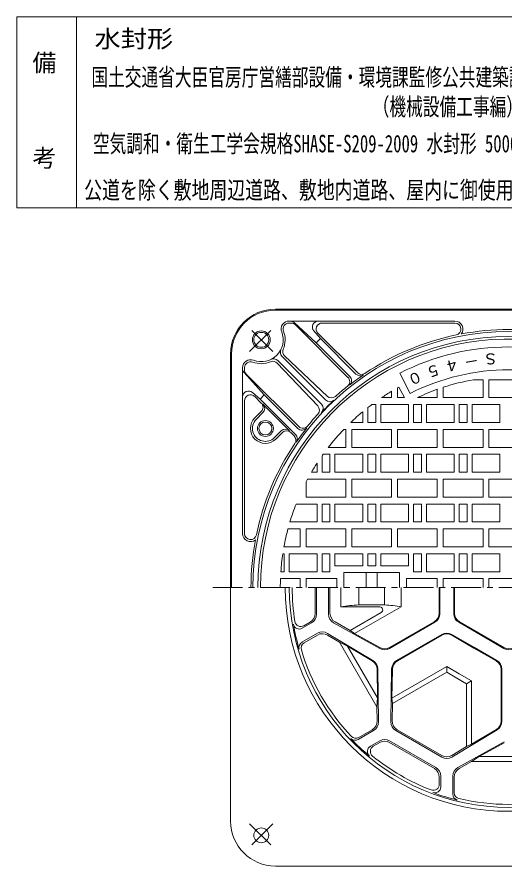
# Model space of a CAD drawing. Units: millimetres, scale not verified. Extents: x -589 to 461, y -801 to 845.
# Drawn here: x -589 to -99, y -9 to 845 of the extents above; entities that cross this region are included whole.
import ezdxf
from ezdxf.enums import TextEntityAlignment as Align

# ---------------------------------------------------------------- set-up
doc = ezdxf.new("R2010")
doc.units = ezdxf.units.MM
doc.header["$LTSCALE"] = 6
doc.linetypes.add('CHAIN1', pattern=[8, 5, -1, 1, -1])
for name, color, linetype, lineweight in [('1-1_1-1ﾚｲﾔ', 2, 'Continuous', 18), ('1-2_1-2ﾚｲﾔ', 3, 'Continuous', 18), ('F-0_F-0ﾚｲﾔ', 7, 'Continuous', 18)]:
    doc.layers.add(name, color=color, linetype=linetype, lineweight=lineweight)
doc.layers.add('F-4_F-4ﾚｲﾔ', color=2, linetype='Continuous')
doc.styles.add('ＭＳ ゴシック', font='')
doc.styles.get('ＭＳ ゴシック').set_extended_font_data('MS Gothic')

msp = doc.modelspace()

# ---------------------------------------------------------------- linework, layer by layer
at = {"layer": '1-1_1-1ﾚｲﾔ'}
for p, q in [((141.027, 550.819), (-328.973, 550.819)), ((141.027, 549.819), (-328.973, 549.819)), ((-148.193, 538.819), (-315.149, 538.819)), ((-312.961, 536.819), (-315.149, 536.819)), ((-310.195, 537.265), (-287.736, 516.907)), ((-308.718, 535.062), (-255.904, 482.247)), ((-281.848, 536.819), (-148.193, 536.819)), ((-290.229, 528.876), (-283.493, 521.15)), ((-283.493, 521.15), (-287.736, 516.907)), ((-286.09, 526.576), (-246.461, 486.946)), ((-283.493, 521.15), (-247.812, 485.468)), ((-253.998, 483.169), (-287.736, 516.907)), ((-373.973, 35.819), (-373.973, 505.819)), ((-372.973, 505.819), (-372.973, 270.819)), ((-319.649, 503.814), (-276.599, 463.12)), ((-326.968, 496.495), (-286.275, 453.444)), ((-282.637, 455.241), (-326.489, 499.092)), ((-278.395, 459.483), (-322.246, 503.335)), ((-361.973, 325.039), (-361.973, 491.995)), ((-360.418, 487.041), (-340.062, 464.582)), ((-359.973, 489.807), (-359.973, 491.995)), ((-358.216, 485.564), (-305.402, 432.75)), ((-352.03, 467.075), (-344.304, 460.339)), ((-343.142, 456.348), (-349.73, 462.936)), ((-344.304, 460.339), (-340.062, 464.582)), ((-306.324, 430.844), (-340.062, 464.582)), ((-359.973, 458.694), (-359.973, 325.039)), ((-344.304, 460.339), (-308.623, 424.657)), ((-341.445, 455.217), (-314.575, 428.347)), ((-343.142, 447.863), (-349.58, 441.426)), ((-341.445, 446.732), (-348.165, 440.011)), ((-323.06, 428.347), (-329.78, 421.627)), ((-321.929, 426.65), (-328.366, 420.212)), ((-313.444, 426.65), (-310.101, 423.307)), ((-328.973, -9.181), (141.027, -9.181))]:
    msp.add_line(p, q, dxfattribs=at)
at = {"layer": '1-1_1-1ﾚｲﾔ', "linetype": 'CHAIN1'}
for p, q in [((-331.397, 508.243), (-354.833, 531.679)), ((-354.833, 508.243), (-331.397, 531.679)), ((-331.397, 33.395), (-354.833, 9.959)), ((-354.833, 33.395), (-331.397, 9.959))]:
    msp.add_line(p, q, dxfattribs=at)
at = {"layer": '1-1_1-1ﾚｲﾔ'}
for centre, radius in [((-343.115, 519.961), 9), ((-343.115, 519.961), 7.5), ((-338.973, 430.819), 8), ((-338.973, 430.819), 6.5), ((-343.115, 21.677), 7.5)]:
    msp.add_circle(centre, radius, dxfattribs=at)
for centre, radius, start, end in [((-328.973, 505.819), 45, 90, 180), ((-328.973, 505.819), 44, 90, 180), ((-315.149, 530.819), 8, 90, 201.21992), ((-314.225, 532.819), 6, 47.80937, 90), ((-285.707, 532.819), 6, 90, 221.08658), ((-148.193, 530.819), 8, 321.60887, 90), ((-315.149, 530.819), 6, 90, 201.21992), ((-312.961, 530.819), 6, 45.00201, 90), ((-281.848, 530.819), 6, 90, 224.99899), ((-148.193, 530.819), 6, 281.78011, 90), ((-93.973, 270.818), 259.5, 79.35173, 100.64807), ((-93.973, 270.819), 257.5, 0, 180), ((-343.115, 519.961), 22, 248.78145, 21.21855), ((-93.973, 270.819), 252.5, 0, 180), ((-343.115, 519.961), 24, 336.86516, 21.21783), ((-93.973, 270.818), 259.593, 101.77948, 123.92908), ((-318.003, 507.577), 6, 153.74854, 224.99799), ((-315.528, 508.174), 6, 156.86478, 226.61215), ((-353.973, 491.995), 8, 68.78008, 180), ((-353.973, 491.995), 6, 68.78008, 180), ((-343.115, 519.961), 24, 248.78217, 293.13484), ((-331.328, 492.374), 6, 43.38785, 113.13522), ((-330.731, 494.849), 6, 45.00201, 116.25146), ((-355.973, 491.071), 6, 180, 222.19063), ((-353.973, 489.807), 6, 180, 224.99799), ((-242.218, 491.189), 6, 224.99899, 303.92863), ((-260.147, 478.005), 6, 308.73074, 45), ((-93.973, 270.818), 259.128, 124.3495, 128.28526), ((-258.241, 478.927), 6, 308.28606, 45), ((-243.569, 489.711), 6, 224.99899, 304.34988), ((-93.973, 270.818), 259.593, 128.73134, 132.229), ((-355.973, 462.553), 6, 48.91342, 180), ((-353.973, 458.694), 6, 45.00101, 180), ((-272.477, 467.481), 6, 226.61215, 312.22968), ((-347.385, 452.106), 6, 314.99899, 45), ((-345.688, 450.974), 6, 315.00101, 45.00101), ((-290.635, 449.323), 6, 317.77032, 43.38785), ((-286.88, 450.998), 6, 316.95453, 45.00101), ((-93.973, 270.819), 257.965, 133.04616, 136.95389), ((-274.152, 463.726), 6, 224.99899, 313.04547), ((-93.973, 270.819), 259.593, 137.77094, 141.2686), ((-338.973, 430.819), 15, 135, 315), ((-338.973, 430.819), 13, 135, 315.00046), ((-318.818, 424.104), 6, 45.00101, 135), ((-317.686, 422.407), 6, 45.00101, 135), ((-93.973, 270.819), 259.128, 141.71468, 145.65044), ((-302.081, 435.086), 6, 225, 321.71394), ((-301.159, 436.993), 6, 225, 321.26926), ((-314.343, 419.064), 6, 326.07137, 45.00101), ((-312.865, 420.415), 6, 325.65012, 45.00101), ((-93.973, 270.819), 259.593, 146.07086, 168.22046), ((-353.973, 325.039), 8, 180, 308.39113), ((-353.973, 325.039), 6, 180, 348.21989), ((-93.973, 270.819), 259.5, 169.35187, 180), ((-93.973, 270.819), 225, 180, 0), ((-328.973, 35.819), 45, 180, 270)]:
    msp.add_arc(centre, radius, start, end, dxfattribs=at)
at = {"layer": '1-2_1-2ﾚｲﾔ'}
for p, q in [((-193.397, 465.949), (-203.839, 486.442)), ((-129.512, 479.818), (-119.973, 479.818)), ((-119.973, 479.818), (-119.973, 461.818)), ((-113.973, 479.818), (-113.973, 461.818)), ((-113.973, 479.818), (-73.973, 479.818)), ((-205.973, 471.706), (-205.973, 461.818)), ((-199.149, 461.818), (-204.58, 472.477)), ((-165.973, 470.218), (-165.973, 461.818)), ((-159.973, 472.283), (-159.973, 461.818)), ((-222.11, 461.818), (-211.973, 461.818)), ((-211.973, 468.242), (-211.973, 461.818)), ((-205.973, 461.818), (-199.149, 461.818)), ((-185.968, 461.818), (-165.973, 461.818)), ((-159.973, 461.818), (-119.973, 461.818)), ((-113.973, 461.818), (-73.973, 461.818)), ((-231.973, 454.819), (-227.973, 454.819)), ((-227.973, 454.819), (-227.973, 436.819)), ((-222.973, 454.819), (-194.973, 454.819)), ((-222.973, 454.819), (-222.973, 436.819)), ((-194.973, 454.819), (-194.973, 436.819)), ((-189.973, 454.819), (-189.973, 436.819)), ((-176.973, 454.819), (-148.973, 454.819)), ((-176.973, 454.819), (-176.973, 436.819)), ((-148.973, 454.819), (-148.973, 436.819)), ((-143.973, 454.819), (-143.973, 436.819)), ((-130.973, 454.819), (-102.973, 454.819)), ((-130.973, 454.819), (-130.973, 436.819)), ((-102.973, 454.819), (-102.973, 436.819)), ((-240.973, 447.711), (-240.973, 436.819)), ((-235.973, 451.749), (-235.973, 436.819)), ((-253.171, 436.819), (-240.973, 436.819)), ((-235.973, 436.819), (-227.973, 436.819)), ((-222.973, 436.819), (-194.973, 436.819)), ((-189.973, 436.819), (-181.973, 436.819)), ((-176.973, 436.819), (-148.973, 436.819)), ((-143.973, 436.819), (-135.973, 436.819)), ((-130.973, 436.819), (-102.973, 436.819)), ((-260.163, 429.819), (-257.973, 429.819)), ((-257.973, 429.819), (-257.973, 411.819)), ((-251.973, 429.819), (-251.973, 411.819)), ((-205.973, 429.819), (-205.973, 411.819)), ((-159.973, 429.819), (-159.973, 411.819)), ((-113.973, 429.819), (-113.973, 411.819)), ((-113.973, 429.819), (-73.973, 429.819)), ((-275.684, 411.819), (-257.973, 411.819)), ((-251.973, 411.819), (-211.973, 411.819)), ((-205.973, 411.819), (-165.973, 411.819)), ((-159.973, 411.819), (-119.973, 411.819)), ((-113.973, 411.819), (-73.973, 411.819)), ((-281.973, 403.318), (-281.973, 386.819)), ((-280.906, 404.819), (-273.973, 404.819)), ((-273.973, 404.819), (-273.973, 386.819)), ((-268.973, 404.819), (-240.973, 404.819)), ((-268.973, 404.819), (-268.973, 386.819)), ((-240.973, 404.819), (-240.973, 386.819)), ((-235.973, 404.819), (-235.973, 386.819)), ((-222.973, 404.819), (-194.973, 404.819)), ((-222.973, 404.819), (-222.973, 386.819)), ((-194.973, 404.819), (-194.973, 386.819)), ((-189.973, 404.819), (-189.973, 386.819)), ((-176.973, 404.819), (-148.973, 404.819)), ((-176.973, 404.819), (-176.973, 386.819)), ((-148.973, 404.819), (-148.973, 386.819)), ((-143.973, 404.819), (-143.973, 386.819)), ((-130.973, 404.819), (-102.973, 404.819)), ((-130.973, 404.819), (-130.973, 386.819)), ((-102.973, 404.819), (-102.973, 386.819)), ((-286.973, 395.923), (-286.973, 386.819)), ((-292.578, 386.819), (-286.973, 386.819)), ((-281.973, 386.819), (-273.973, 386.819)), ((-268.973, 386.819), (-240.973, 386.819)), ((-235.973, 386.819), (-227.973, 386.819)), ((-222.973, 386.819), (-194.973, 386.819)), ((-189.973, 386.819), (-181.973, 386.819)), ((-176.973, 386.819), (-148.973, 386.819)), ((-143.973, 386.819), (-135.973, 386.819)), ((-130.973, 386.819), (-102.973, 386.819)), ((-297.973, 377.045), (-297.973, 361.819)), ((-296.505, 379.819), (-257.973, 379.819)), ((-257.973, 379.819), (-257.973, 361.819)), ((-251.973, 379.819), (-251.973, 361.819)), ((-205.973, 379.819), (-205.973, 361.819)), ((-159.973, 379.819), (-159.973, 361.819)), ((-113.973, 379.819), (-113.973, 361.819)), ((-113.973, 379.819), (-73.973, 379.819)), ((-297.973, 361.819), (-257.973, 361.819)), ((-251.973, 361.819), (-211.973, 361.819)), ((-205.973, 361.819), (-165.973, 361.819)), ((-159.973, 361.819), (-119.973, 361.819)), ((-113.973, 361.819), (-73.973, 361.819)), ((-308.085, 354.818), (-286.973, 354.818)), ((-286.973, 354.818), (-286.973, 336.819)), ((-281.973, 354.818), (-281.973, 336.819)), ((-268.973, 354.818), (-240.973, 354.818)), ((-268.973, 354.818), (-268.973, 336.819)), ((-240.973, 354.818), (-240.973, 336.819)), ((-235.973, 354.818), (-235.973, 336.819)), ((-222.973, 354.818), (-194.973, 354.818)), ((-222.973, 354.818), (-222.973, 336.819)), ((-194.973, 354.818), (-194.973, 336.819)), ((-189.973, 354.818), (-189.973, 336.819)), ((-176.973, 354.818), (-148.973, 354.818)), ((-176.973, 354.818), (-176.973, 336.819)), ((-148.973, 354.818), (-148.973, 336.819)), ((-143.973, 354.818), (-143.973, 336.819)), ((-130.973, 354.818), (-102.973, 354.818)), ((-130.973, 354.818), (-130.973, 336.819)), ((-102.973, 354.818), (-102.973, 336.819)), ((-314.3, 336.819), (-286.973, 336.819)), ((-281.973, 336.819), (-273.973, 336.819)), ((-268.973, 336.819), (-240.973, 336.819)), ((-235.973, 336.819), (-227.973, 336.819)), ((-222.973, 336.819), (-194.973, 336.819)), ((-189.973, 336.819), (-181.973, 336.819)), ((-176.973, 336.819), (-148.973, 336.819)), ((-143.973, 336.819), (-135.973, 336.819)), ((-130.973, 336.819), (-102.973, 336.819)), ((-316.277, 329.819), (-303.973, 329.819)), ((-303.973, 329.819), (-303.973, 311.819)), ((-297.973, 329.819), (-297.973, 311.819)), ((-251.973, 329.819), (-251.973, 311.819)), ((-205.973, 329.819), (-205.973, 311.819)), ((-159.973, 329.819), (-159.973, 311.819)), ((-113.973, 329.819), (-113.973, 311.819)), ((-113.973, 329.819), (-73.973, 329.819)), ((-320.289, 311.819), (-303.973, 311.819)), ((-297.973, 311.819), (-257.973, 311.819)), ((-251.973, 311.819), (-211.973, 311.819)), ((-205.973, 311.819), (-165.973, 311.819)), ((-159.973, 311.819), (-119.973, 311.819)), ((-113.973, 311.819), (-73.973, 311.819)), ((-321.446, 304.819), (-319.973, 304.819)), ((-319.973, 304.819), (-319.973, 286.819)), ((-314.973, 304.819), (-286.973, 304.819)), ((-314.973, 304.819), (-314.973, 286.819)), ((-286.973, 304.819), (-286.973, 286.819)), ((-281.973, 304.819), (-281.973, 286.819)), ((-268.973, 304.819), (-240.973, 304.819)), ((-268.973, 304.819), (-268.973, 292.819)), ((-240.973, 304.819), (-240.973, 292.819)), ((-235.973, 304.819), (-227.973, 304.819)), ((-235.973, 304.819), (-235.973, 292.819)), ((-227.973, 304.819), (-227.973, 292.819)), ((-222.973, 304.819), (-194.973, 304.819)), ((-222.973, 304.819), (-222.973, 292.819)), ((-194.973, 304.819), (-194.973, 292.819)), ((-189.973, 304.819), (-189.973, 286.819)), ((-176.973, 304.819), (-148.973, 304.819)), ((-176.973, 304.819), (-176.973, 286.819)), ((-148.973, 304.819), (-148.973, 286.819)), ((-143.973, 304.819), (-143.973, 286.819)), ((-130.973, 304.819), (-102.973, 304.819)), ((-130.973, 304.819), (-130.973, 286.819)), ((-102.973, 304.819), (-102.973, 286.819)), ((-240.973, 292.819), (-268.973, 292.819)), ((-227.973, 292.819), (-235.973, 292.819)), ((-194.973, 292.819), (-222.973, 292.819)), ((-323.416, 286.819), (-319.973, 286.819)), ((-314.973, 286.819), (-286.973, 286.819)), ((-281.973, 286.819), (-273.973, 286.819)), ((-203.973, 285.819), (-259.973, 285.819)), ((-259.973, 285.819), (-259.973, 270.819)), ((-237.473, 285.819), (-237.473, 270.819)), ((-226.473, 285.819), (-226.473, 270.819)), ((-203.973, 285.819), (-203.973, 270.819)), ((-189.973, 286.819), (-181.973, 286.819)), ((-176.973, 286.819), (-148.973, 286.819)), ((-143.973, 286.819), (-135.973, 286.819)), ((-130.973, 286.819), (-102.973, 286.819)), ((-323.797, 279.819), (-303.973, 279.819)), ((-303.973, 279.819), (-303.973, 270.819)), ((-297.973, 279.819), (-266.973, 279.819)), ((-297.973, 279.819), (-297.973, 270.819)), ((-266.973, 279.819), (-266.973, 270.819)), ((-196.973, 279.819), (-165.973, 279.819)), ((-196.973, 279.819), (-196.973, 270.819)), ((-165.973, 279.819), (-165.973, 270.819)), ((-159.973, 279.819), (-119.973, 279.819)), ((-159.973, 279.819), (-159.973, 270.819)), ((-119.973, 279.819), (-119.973, 270.819)), ((-113.973, 279.819), (-73.973, 279.819)), ((-113.973, 279.819), (-113.973, 270.819)), ((-288.973, 244.838), (-288.973, 270.819)), ((-287.473, 243.972), (-287.473, 270.819)), ((-275.473, 244.088), (-275.473, 270.819)), ((-273.973, 244.971), (-273.973, 270.819)), ((-262.973, 270.819), (-262.973, 251.319)), ((-244.973, 270.819), (-244.973, 253.319)), ((-218.973, 270.819), (-218.973, 253.319)), ((-202.33, 251.56), (-202.33, 270.819)), ((-164.223, 244.982), (-164.223, 270.819)), ((-163.473, 244.549), (-163.473, 270.819)), ((-149.473, 244.549), (-149.473, 270.819)), ((-148.723, 244.982), (-148.723, 270.819)), ((-223.944, 251.319), (-262.973, 251.319)), ((-202.33, 251.56), (-249.21, 224.494)), ((-244.973, 253.319), (-218.973, 253.319)), ((-222.444, 245.721), (-253.554, 227.76)), ((-301.837, 229.906), (-292.473, 235.312)), ((-293.973, 236.178), (-300.367, 232.486)), ((-223.801, 209.547), (-270.322, 235.343)), ((-253.554, 227.76), (-268.822, 236.226)), ((-169.223, 236.322), (-213.959, 210.494)), ((-213.952, 209.632), (-168.473, 235.889)), ((-98.973, 209.62), (-144.473, 235.889)), ((-98.973, 210.486), (-143.723, 236.322)), ((-286.561, 224.869), (-302.2, 215.839)), ((-286.574, 223.129), (-300.099, 215.32)), ((-264.264, 215.771), (-276.443, 223.052)), ((-230.739, 197.478), (-276.43, 224.792)), ((-253.554, 227.76), (-249.211, 224.494)), ((-223.808, 210.409), (-249.211, 224.494)), ((-206.951, 197.508), (-161.473, 223.765)), ((-161.473, 222.899), (-206.209, 197.07)), ((-151.473, 223.765), (-128.723, 210.63)), ((-151.473, 222.899), (-129.098, 209.981)), ((-264.264, 215.771), (-256.218, 211.835)), ((-264.264, 215.771), (-226.791, 150.867)), ((-256.218, 211.835), (-226.177, 159.802)), ((-231.482, 197.049), (-256.218, 211.835)), ((-106.723, 197.063), (-129.098, 209.981)), ((-105.973, 197.495), (-128.723, 210.63)), ((-226.615, 188.617), (-226.177, 159.802)), ((-225.871, 189.047), (-225.062, 135.82)), ((-212.871, 135.834), (-211.95, 189.021)), ((-156.473, 191.433), (-211.71, 159.542)), ((-211.207, 188.583), (-211.71, 159.542)), ((-156.473, 191.433), (-143.973, 184.216)), ((-156.473, 191.433), (-156.473, 185.66)), ((-101.723, 188.402), (-101.723, 136.746)), ((-100.973, 136.321), (-100.973, 188.835)), ((-156.473, 185.66), (-211.054, 154.147)), ((-156.473, 185.66), (-146.473, 179.886)), ((-136.473, 174.113), (-146.473, 179.886)), ((-131.473, 177), (-143.973, 184.216)), ((-136.473, 174.113), (-131.473, 177)), ((-136.473, 174.113), (-136.473, 111.088)), ((-131.473, 177), (-131.473, 113.217)), ((-226.791, 150.866), (-226.177, 159.802)), ((-211.054, 154.147), (-211.71, 159.542)), ((-211.356, 136.691), (-211.054, 154.147)), ((-226.575, 136.678), (-226.791, 150.866)), ((-230.061, 127.008), (-245.7, 117.979)), ((-231.574, 127.866), (-245.099, 120.058)), ((-207.873, 127.001), (-161.574, 100.27)), ((-206.358, 127.858), (-161.589, 102.011)), ((-151.424, 100.358), (-105.824, 127.749)), ((-233.337, 111.26), (-223.973, 116.666)), ((-223.973, 114.934), (-230.367, 111.242)), ((-214.723, 115.367), (-168.223, 88.521)), ((-213.973, 116.666), (-167.473, 89.82)), ((-151.439, 102.099), (-136.473, 111.088)), ((-98.841, 115.706), (-145.341, 89.793)), ((-98.841, 114.847), (-124.015, 100.819)), ((-143.841, 88.912), (-131.446, 95.819)), ((-131.446, 95.819), (-124.015, 100.819)), ((-56.5, 95.819), (-131.446, 95.819)), ((-63.932, 100.819), (-124.014, 100.819)), ((-163.973, 80.293), (-163.973, 72.91)), ((-162.473, 70.347), (-162.473, 81.159)), ((-150.473, 81.058), (-150.473, 62.999)), ((-148.973, 80.176), (-148.973, 64.559))]:
    msp.add_line(p, q, dxfattribs=at)
at = {"layer": '1-2_1-2ﾚｲﾔ', "linetype": 'CHAIN1'}
msp.add_line((-391.973, 270.819), (204.027, 270.819), dxfattribs=at)
at = {"layer": '1-2_1-2ﾚｲﾔ'}
for points in [[(-189.973, 454.819), (-181.973, 454.819), (-181.973, 436.819)], [(-143.973, 454.819), (-135.973, 454.819), (-135.973, 436.819)], [(-251.973, 429.819), (-211.973, 429.819), (-211.973, 411.819)], [(-205.973, 429.819), (-165.973, 429.819), (-165.973, 411.819)], [(-159.973, 429.819), (-119.973, 429.819), (-119.973, 411.819)], [(-235.973, 404.819), (-227.973, 404.819), (-227.973, 386.819)], [(-189.973, 404.819), (-181.973, 404.819), (-181.973, 386.819)], [(-143.973, 404.819), (-135.973, 404.819), (-135.973, 386.819)], [(-251.973, 379.819), (-211.973, 379.819), (-211.973, 361.819)], [(-205.973, 379.819), (-165.973, 379.819), (-165.973, 361.819)], [(-159.973, 379.819), (-119.973, 379.819), (-119.973, 361.819)], [(-281.973, 354.818), (-273.973, 354.818), (-273.973, 336.819)], [(-235.973, 354.818), (-227.973, 354.818), (-227.973, 336.819)], [(-189.973, 354.818), (-181.973, 354.818), (-181.973, 336.819)], [(-143.973, 354.818), (-135.973, 354.818), (-135.973, 336.819)], [(-297.973, 329.819), (-257.973, 329.819), (-257.973, 311.819)], [(-251.973, 329.819), (-211.973, 329.819), (-211.973, 311.819)], [(-205.973, 329.819), (-165.973, 329.819), (-165.973, 311.819)], [(-159.973, 329.819), (-119.973, 329.819), (-119.973, 311.819)], [(-281.973, 304.819), (-273.973, 304.819), (-273.973, 286.819)], [(-189.973, 304.819), (-181.973, 304.819), (-181.973, 286.819)], [(-143.973, 304.819), (-135.973, 304.819), (-135.973, 286.819)], [(-136.473, 111.088), (-131.473, 113.217), (-106.574, 128.173)]]:
    msp.add_lwpolyline(points, dxfattribs=at)
for centre, radius, start, end in [((-93.973, 270.819), 250, 2.24255, 180), ((-93.973, 270.819), 242, 63, 117.00002), ((-93.973, 270.819), 219, 63, 117.00002), ((-93.973, 270.819), 212, 99.65041, 108.13882), ((-93.973, 270.819), 230, 118.74406, 119.14073), ((-93.973, 270.819), 212, 109.85387, 115.71767), ((-93.973, 270.819), 230, 120.86674, 123.85658), ((-93.973, 270.819), 230, 126.8699, 128.12589), ((-93.973, 270.819), 230, 129.72701, 133.80174), ((-93.973, 270.819), 230, 136.26656, 142.19009), ((-93.973, 270.819), 230, 144.36575, 144.82448), ((-93.973, 270.819), 230, 147.04839, 149.71191), ((-93.973, 270.819), 230, 151.71141, 152.49323), ((-93.973, 270.819), 230, 158.57904, 163.32417), ((-93.973, 270.819), 230, 165.13623, 169.73152), ((-93.973, 270.819), 230, 171.49904, 176.01097), ((-93.973, 270.819), 230, 177.75742, 180), ((-93.973, 270.819), 221, 180, 0), ((-93.973, 270.819), 218, 180, 188.99249), ((-239.892, 125.586), 127.834, 92.27812, 100.40228), ((-223.944, 248.319), 3, 300.00169, 90), ((-224.054, 125.586), 127.834, 80.21536, 87.72188), ((-298.973, 244.838), 10, 300.00038, 0), ((-297.473, 243.972), 10, 299.9996, 359.99936), ((-265.473, 244.088), 10, 179.99986, 240.9917), ((-263.973, 244.971), 10, 180, 240.99184), ((-174.223, 244.982), 10, 300.00038, 0), ((-173.473, 244.549), 10, 300.00038, 0), ((-139.473, 244.549), 10, 180, 239.99962), ((-138.723, 244.982), 10, 180, 239.99962), ((-304.837, 235.102), 6, 189.61369, 299.99982), ((-93.973, 270.819), 219.868, 189.6138, 196.34192), ((-303.367, 237.682), 6, 188.99251, 299.99957), ((-281.574, 214.469), 10, 59.12947, 119.99988), ((-281.561, 216.208), 10, 59.12906, 119.9991), ((-156.473, 215.105), 10, 59.99977, 119.99939), ((-156.473, 214.239), 10, 59.99977, 119.99939), ((-299.2, 210.643), 6, 118.32079, 196.34204), ((-297.099, 210.124), 6, 120.0004, 197.94786), ((-93.973, 270.819), 218, 196.67238, 223.36372), ((-218.959, 219.154), 10, 240.99246, 299.99974), ((-218.952, 218.293), 10, 240.99246, 299.99974), ((-93.973, 219.146), 10, 240.00012, 299.99988), ((-93.973, 218.28), 10, 240.00012, 299.99988), ((-236.613, 188.465), 10, 0.87013, 59.12962), ((-235.87, 188.895), 10, 0.87013, 59.12962), ((-201.951, 188.848), 10, 120.00003, 179.00731), ((-201.209, 188.41), 10, 120.00003, 179.00731), ((-111.723, 188.402), 10, 0.00064, 60.00026), ((-110.973, 188.835), 10, 0.00064, 60.00026), ((-236.574, 136.526), 10, 299.9996, 0.87001), ((-201.358, 136.518), 10, 179.00778, 239.99962), ((-111.723, 136.746), 10, 300.99272, 0), ((-235.061, 135.668), 10, 300.00095, 0.87099), ((-202.872, 135.661), 10, 179.00778, 239.99962), ((-110.973, 136.321), 10, 300.99272, 0), ((-248.099, 125.254), 6, 222.05174, 299.99921), ((-248.7, 123.175), 6, 223.65756, 301.67882), ((-93.973, 270.819), 219.868, 223.65807, 230.38618), ((-230.337, 106.064), 6, 119.99979, 230.38591), ((-227.367, 106.046), 6, 120.00003, 231.0071), ((-218.973, 108.006), 10, 60.00069, 120.00044), ((-218.973, 106.274), 10, 59.99948, 119.9991), ((-93.973, 270.819), 218, 231.00751, 248.99248), ((-156.589, 110.671), 10, 240.00012, 300.99223), ((-156.574, 108.93), 10, 240.00012, 300.99196), ((-173.973, 80.293), 10, 0.00064, 60.00026), ((-172.473, 81.159), 10, 359.99986, 59.99962), ((-140.473, 81.058), 10, 119.12932, 179.99936), ((-138.973, 80.176), 10, 119.12973, 180.00014), ((-169.973, 72.91), 6, 248.99294, 0), ((-168.473, 70.347), 6, 249.61412, 0.00024), ((-93.973, 270.819), 219.868, 249.61382, 256.34193), ((-144.473, 62.999), 6, 178.32121, 256.34247), ((-142.973, 64.559), 6, 180.00082, 257.94829), ((-93.973, 270.819), 218, 256.67236, 283.32764)]:
    msp.add_arc(centre, radius, start, end, dxfattribs=at)
at = {"layer": 'F-0_F-0ﾚｲﾔ'}
for p, q in [((461.027, 844.622), (-588.973, 844.622)), ((-588.973, 652.622), (-588.973, 844.622)), ((-528.973, 652.622), (-528.973, 844.622)), ((461.027, 652.622), (-588.973, 652.622))]:
    msp.add_line(p, q, dxfattribs=at)

# ---------------------------------------------------------------- texts
at = {"layer": '1-2_1-2ﾚｲﾔ', "color": 4, "style": 'ＭＳ ゴシック'}
for s, rotation, p in [('Ｓ', 184.91, (-105.501, 510.211)), ('４', 194.728, (-146.154, 504.738)), ('－', 189.819, (-125.945, 508.346)), ('０', 204.545, (-185.278, 492.414)), ('５', 199.637, (-165.981, 499.415))]:
    msp.add_text(s, height=11, rotation=rotation, dxfattribs=at).set_placement(p, align=Align.BOTTOM_LEFT)
at = {"layer": 'F-4_F-4ﾚｲﾔ', "style": 'ＭＳ ゴシック', "width": 1.1}
msp.add_text('水封形', height=17.6, dxfattribs=at).set_placement((-510.973, 808.622), align=Align.BOTTOM_LEFT)
at = {"layer": 'F-4_F-4ﾚｲﾔ', "style": 'ＭＳ ゴシック'}
for s, p in [('備', (-573.419, 784.622)), ('考', (-573.419, 688.622))]:
    msp.add_text(s, height=17.6, dxfattribs=at).set_placement(p, align=Align.BOTTOM_LEFT)
at = {"layer": 'F-4_F-4ﾚｲﾔ', "color": 3, "style": 'ＭＳ ゴシック', "width": 0.7}
for s, p in [('国土交通省大臣官房庁営繕部設備・環境課監修公共建築設備工事標準図', (-514.07, 770.034)), ('（機械設備工事編）記号：ＭＨＤ', (-230.999, 740.279)), ('空気調和・衛生工学会規格SHASE-S209-2009 水封形 5000K', (-512.594, 703.209))]:
    msp.add_text(s, height=17.6, dxfattribs=at).set_placement(p, align=Align.BOTTOM_LEFT)
at = {"layer": 'F-4_F-4ﾚｲﾔ', "color": 4, "style": 'ＭＳ ゴシック', "width": 0.75}
msp.add_text('公道を除く敷地周辺道路、敷地内道路、屋内に御使用ください。', height=17.6, dxfattribs=at).set_placement((-521.334, 656.532), align=Align.BOTTOM_LEFT)

doc.saveas('drawing.dxf')
